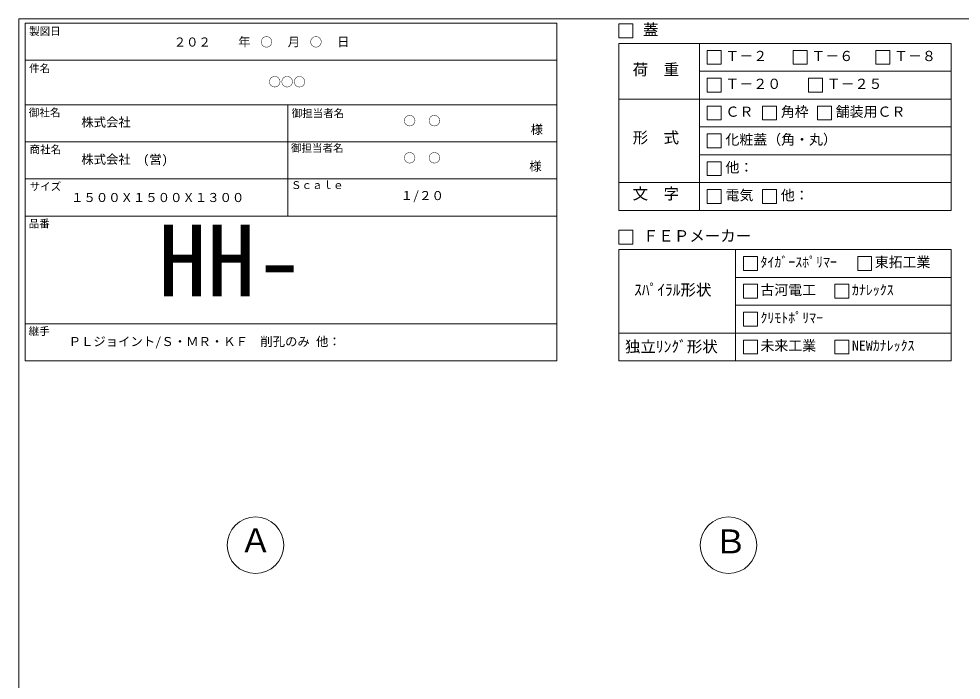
# Model space of a CAD drawing. Units: millimetres, scale not verified. Extents: x -6420 to 6420, y -3039 to 3039.
# Drawn here: x -1740 to 2323, y 189 to 3039 of the extents above; entities that cross this region are included whole.
import ezdxf
from ezdxf.enums import TextEntityAlignment as Align

# ---------------------------------------------------------------- set-up
doc = ezdxf.new("R2010")
doc.units = ezdxf.units.MM
doc.header["$LTSCALE"] = 20
for name, color, linetype, lineweight in [('0-2_waku', 7, 'Continuous', 18), ('0-3_gaikei', 7, 'Continuous', 18), ('0-D_文字１', 7, 'Continuous', 18), ('1-4_文字２', 7, 'Continuous', 5)]:
    doc.layers.add(name, color=color, linetype=linetype, lineweight=lineweight)
doc.styles.add('ＭＳ ゴシック', font='')
doc.styles.get('ＭＳ ゴシック').set_extended_font_data('MS Gothic')

msp = doc.modelspace()

# ---------------------------------------------------------------- linework, layer by layer
at = {"layer": '0-2_waku'}
for p, q in [((-1740, 3038.52), (-1740, -2661.48)), ((-1713.33, 3020.41), (-1713.33, 1564.41)), ((-1713.33, 3020.41), (580, 3020.41)), ((-1713.33, 3020.41), (-1713.33, 1564.41)), ((-1713.33, 3020.41), (580, 3020.41)), ((-1713.33, 3020.41), (-1713.33, 1564.41)), ((580, 3020.41), (580, 1564.41)), ((846.67, 2932.7), (2280, 2932.7)), ((846.67, 2932.7), (846.67, 2212.7)), ((1194.22, 2932.7), (1194.22, 2212.7)), ((2280, 2932.7), (2280, 2212.7)), ((-1713.33, 2860.41), (580, 2860.41)), ((-1713.33, 2860.41), (580, 2860.41)), ((-1713.33, 2860.41), (580, 2860.41)), ((-1713.33, 2860.41), (580, 2860.41)), ((1194.22, 2812.7), (2280, 2812.7)), ((846.67, 2692.7), (2280, 2692.7)), ((-1713.33, 2668.41), (580, 2668.41)), ((-1713.33, 2668.41), (580, 2668.41)), ((-580, 2668.41), (-580, 2188.41)), ((1194.22, 2572.7), (2280, 2572.7)), ((-1713.33, 2508.41), (580, 2508.41)), ((1194.22, 2452.7), (2280, 2452.7)), ((-1713.33, 2348.41), (580, 2348.41)), ((846.67, 2332.7), (2280, 2332.7)), ((846.67, 2212.7), (2280, 2212.7)), ((-1713.33, 2188.41), (580, 2188.41)), ((846.67, 2044.41), (2280, 2044.41)), ((846.67, 2044.41), (846.67, 1564.41)), ((1350.42, 2044.41), (1350.42, 1564.41)), ((2280, 2044.41), (2280, 1564.41)), ((1350.42, 1924.41), (2280, 1924.41)), ((1350.42, 1804.41), (2280, 1804.41)), ((-1713.33, 1724.41), (580, 1724.41)), ((846.67, 1684.41), (2280, 1684.41)), ((-1713.33, 1564.41), (580, 1564.41)), ((846.67, 1564.41), (2280, 1564.41)), ((846.67, 1564.41), (2280, 1564.41))]:
    msp.add_line(p, q, dxfattribs=at)
msp.add_lwpolyline([(-1740, 3038.52), (6420, 3038.52), (6420, -2661.48)], dxfattribs=at)
at = {"layer": '0-3_gaikei'}
for centre in [(-720, 769.87), (1320, 769.87)]:
    msp.add_circle(centre, 121.88, dxfattribs=at)
at = {"layer": '0-D_文字１'}
for p, q in [((846.67, 3016.45), (846.67, 2956.45)), ((846.67, 2956.45), (906.67, 2956.45)), ((1227.96, 2902.7), (1287.96, 2902.7)), ((1227.96, 2902.7), (1227.96, 2842.7)), ((1227.96, 2902.7), (1227.96, 2842.7)), ((1227.96, 2902.7), (1287.96, 2902.7)), ((1227.96, 2902.7), (1227.96, 2842.7)), ((1227.96, 2902.7), (1287.96, 2902.7)), ((1287.96, 2902.7), (1287.96, 2842.7)), ((1287.96, 2902.7), (1287.96, 2842.7)), ((1287.96, 2902.7), (1287.96, 2842.7)), ((1598.74, 2902.7), (1658.74, 2902.7)), ((1598.74, 2902.7), (1598.74, 2842.7)), ((1658.74, 2902.7), (1658.74, 2842.7)), ((1955.01, 2902.7), (2015.01, 2902.7)), ((1955.01, 2902.7), (1955.01, 2842.7)), ((2015.01, 2902.7), (2015.01, 2842.7)), ((1227.96, 2842.7), (1287.96, 2842.7)), ((1227.96, 2842.7), (1287.96, 2842.7)), ((1227.96, 2842.7), (1287.96, 2842.7)), ((1598.74, 2842.7), (1658.74, 2842.7)), ((1955.01, 2842.7), (2015.01, 2842.7)), ((1227.96, 2782.7), (1287.96, 2782.7)), ((1227.96, 2782.7), (1227.96, 2722.7)), ((1287.96, 2782.7), (1287.96, 2722.7)), ((1664.6, 2782.7), (1724.6, 2782.7)), ((1664.6, 2782.7), (1664.6, 2722.7)), ((1724.6, 2782.7), (1724.6, 2722.7)), ((1227.96, 2722.7), (1287.96, 2722.7)), ((1664.6, 2722.7), (1724.6, 2722.7)), ((1227.96, 2662.7), (1287.96, 2662.7)), ((1227.96, 2662.7), (1227.96, 2602.7)), ((1227.96, 2662.7), (1227.96, 2602.7)), ((1287.96, 2662.7), (1287.96, 2602.7)), ((1287.96, 2662.7), (1287.96, 2602.7)), ((1466.62, 2662.7), (1526.62, 2662.7)), ((1466.62, 2662.7), (1466.62, 2602.7)), ((1526.62, 2662.7), (1526.62, 2602.7)), ((1703.29, 2662.7), (1763.29, 2662.7)), ((1703.29, 2662.7), (1703.29, 2602.7)), ((1763.29, 2662.7), (1763.29, 2602.7)), ((1227.96, 2602.7), (1287.96, 2602.7)), ((1227.96, 2602.7), (1287.96, 2602.7)), ((1466.62, 2602.7), (1526.62, 2602.7)), ((1703.29, 2602.7), (1763.29, 2602.7)), ((1227.96, 2542.7), (1227.96, 2482.7)), ((1287.96, 2542.7), (1287.96, 2482.7)), ((1227.96, 2482.7), (1287.96, 2482.7)), ((1227.96, 2422.7), (1287.96, 2422.7)), ((1227.96, 2422.7), (1227.96, 2362.7)), ((1227.96, 2422.7), (1227.96, 2362.7)), ((1287.96, 2422.7), (1287.96, 2362.7)), ((1287.96, 2422.7), (1287.96, 2362.7)), ((1227.96, 2362.7), (1287.96, 2362.7)), ((1227.96, 2362.7), (1287.96, 2362.7)), ((1227.96, 2302.7), (1227.96, 2242.7)), ((1466.62, 2302.7), (1466.62, 2242.7)), ((1227.96, 2242.7), (1287.96, 2242.7)), ((1466.62, 2242.7), (1526.62, 2242.7)), ((846.67, 2128.16), (846.67, 2068.16)), ((846.67, 2068.16), (906.67, 2068.16)), ((1384.16, 2014.41), (1384.16, 1954.41)), ((1876.94, 2014.41), (1936.94, 2014.41)), ((1876.94, 2014.41), (1876.94, 1954.41)), ((1876.94, 2014.41), (1936.94, 2014.41)), ((1876.94, 2014.41), (1876.94, 1954.41)), ((1876.94, 2014.41), (1936.94, 2014.41)), ((1876.94, 2014.41), (1876.94, 1954.41)), ((1936.94, 2014.41), (1936.94, 1954.41)), ((1936.94, 2014.41), (1936.94, 1954.41)), ((1936.94, 2014.41), (1936.94, 1954.41)), ((1384.16, 1954.41), (1444.16, 1954.41)), ((1876.94, 1954.41), (1936.94, 1954.41)), ((1876.94, 1954.41), (1936.94, 1954.41)), ((1876.94, 1954.41), (1936.94, 1954.41)), ((1384.16, 1894.41), (1444.16, 1894.41)), ((1384.16, 1894.41), (1384.16, 1834.41)), ((1444.16, 1894.41), (1444.16, 1834.41)), ((1778.7, 1894.41), (1778.7, 1834.41)), ((1384.16, 1834.41), (1444.16, 1834.41)), ((1778.7, 1834.41), (1838.7, 1834.41)), ((1384.16, 1774.41), (1384.16, 1714.41)), ((1384.16, 1714.41), (1444.16, 1714.41)), ((1384.16, 1654.41), (1444.16, 1654.41)), ((1384.16, 1654.41), (1384.16, 1594.41)), ((1444.16, 1654.41), (1444.16, 1594.41)), ((1778.7, 1654.41), (1838.7, 1654.41)), ((1778.7, 1654.41), (1778.7, 1594.41)), ((1838.7, 1654.41), (1838.7, 1594.41)), ((1384.16, 1594.41), (1444.16, 1594.41)), ((1778.7, 1594.41), (1838.7, 1594.41))]:
    msp.add_line(p, q, dxfattribs=at)
for points in [[(846.67, 3016.45), (906.67, 3016.45), (906.67, 2956.45)], [(846.67, 3016.45), (906.67, 3016.45), (906.67, 2956.45)], [(1227.96, 2662.7), (1287.96, 2662.7), (1287.96, 2602.7)], [(1227.96, 2662.7), (1227.96, 2602.7), (1287.96, 2602.7)], [(1227.96, 2542.7), (1287.96, 2542.7), (1287.96, 2482.7)], [(1227.96, 2422.7), (1287.96, 2422.7), (1287.96, 2362.7)], [(1227.96, 2422.7), (1227.96, 2362.7), (1287.96, 2362.7)], [(1227.96, 2302.7), (1287.96, 2302.7), (1287.96, 2242.7)], [(1466.62, 2302.7), (1526.62, 2302.7), (1526.62, 2242.7)], [(846.67, 2128.16), (906.67, 2128.16), (906.67, 2068.16)], [(1384.16, 2014.41), (1444.16, 2014.41), (1444.16, 1954.41)], [(1778.7, 1894.41), (1838.7, 1894.41), (1838.7, 1834.41)], [(1384.16, 1774.41), (1444.16, 1774.41), (1444.16, 1714.41)]]:
    msp.add_lwpolyline(points, dxfattribs=at)

# ---------------------------------------------------------------- texts
at = {"layer": '0-D_文字１', "style": 'ＭＳ ゴシック'}
for s, height, p in [('製図日', 33.24, (-1695.64, 2958.48)), ('蓋', 48.88, (950.78, 2952.56)), ('\u3000\u3000年\u3000\u3000\u3000月\u3000\u3000\u3000日', 39.1, (-900.92, 2908.34)), ('Ｔ－２', 43.99, (1306.81, 2843.35)), ('Ｔ－６', 43.99, (1677.59, 2843.35)), ('Ｔ－８', 43.99, (2033.87, 2843.35)), ('件名', 33.24, (-1695.64, 2798.48)), ('荷\u3000重', 48.88, (906.62, 2780.97)), ('Ｔ－２０', 43.99, (1306.81, 2723.35)), ('Ｔ－２５', 43.99, (1743.46, 2723.35)), ('御社名', 33.24, (-1696.94, 2607.8)), ('御担当者名', 33.24, (-563.72, 2604.86)), ('御担当者名', 33.24, (-563.72, 2604.86)), ('ＣＲ', 43.99, (1306.81, 2603.35)), ('角枠', 43.99, (1545.48, 2603.35)), ('舗装用ＣＲ', 43.99, (1782.15, 2603.35)), ('様', 39.1, (466.6, 2530.85)), ('形\u3000式', 48.88, (906.62, 2487.68)), ('化粧蓋（角・丸）', 43.99, (1306.81, 2483.35)), ('商社名', 33.24, (-1693.46, 2449.08)), ('御担当者名', 33.24, (-566.67, 2455.11)), ('様', 39.1, (460.61, 2372.3)), ('他：', 43.99, (1306.81, 2363.35)), ('サイズ', 33.24, (-1693.46, 2289.08)), ('Ｓｃａｌｅ', 33.24, (-566.67, 2295.11)), ('文\u3000字', 48.88, (906.62, 2245.71)), ('１５００Ｘ１５００Ｘ１３００', 39.1, (-1514.73, 2237.3)), ('１/２０', 39.1, (-94.03, 2245.64)), ('電気', 43.99, (1306.81, 2243.35)), ('他：', 43.99, (1545.48, 2243.35)), ('品番', 33.24, (-1697.46, 2129.55)), ('HH-', 307.9, (-1139.03, 1750.85)), ('ＦＥＰメーカー', 48.88, (950.78, 2064.27)), ('ﾀｲｶﾞｰｽﾎﾟﾘﾏｰ', 43.99, (1457.45, 1955.06)), ('東拓工業', 43.99, (1950.23, 1955.06)), ('ｽﾊﾟｲﾗﾙ形状', 48.88, (912.82, 1831.53)), ('古河電工', 43.99, (1457.45, 1835.06)), ('ｶﾅﾚｯｸｽ', 43.99, (1851.99, 1835.06)), ('ｸﾘﾓﾄﾎﾟﾘﾏｰ', 43.99, (1457.45, 1715.06)), ('継手', 33.24, (-1697.46, 1665.55)), ('ＰＬジョイント/Ｓ・ＭＲ・ＫＦ\u3000削孔のみ 他：', 39.1, (-1525.35, 1616.68)), ('独立ﾘﾝｸﾞ形状', 48.88, (873.45, 1586.89)), ('未来工業', 43.99, (1457.45, 1595.06)), ('NEWｶﾅﾚｯｸｽ', 43.99, (1851.99, 1595.06)), ('Ａ', 103.1, (-789.21, 708.43)), ('Ｂ', 103.1, (1258.12, 703.78))]:
    msp.add_text(s, height=height, dxfattribs=at).set_placement(p, align=Align.BOTTOM_LEFT)
at = {"layer": '1-4_文字２', "style": 'ＭＳ ゴシック'}
for s, p in [('\u3000\u3000２０２\u3000\u3000\u3000\u3000○\u3000\u3000\u3000○', (-1178.89, 2907.29)), ('○○○', (-663.31, 2735.53)), ('株式会社', (-1470.67, 2561.85)), ('○\u3000○', (-81.62, 2567.69)), ('株式会社\u3000(営)', (-1470.67, 2401.85)), ('○\u3000○', (-81.62, 2407.69))]:
    msp.add_text(s, height=39.1, dxfattribs=at).set_placement(p, align=Align.BOTTOM_LEFT)

doc.saveas('drawing.dxf')
